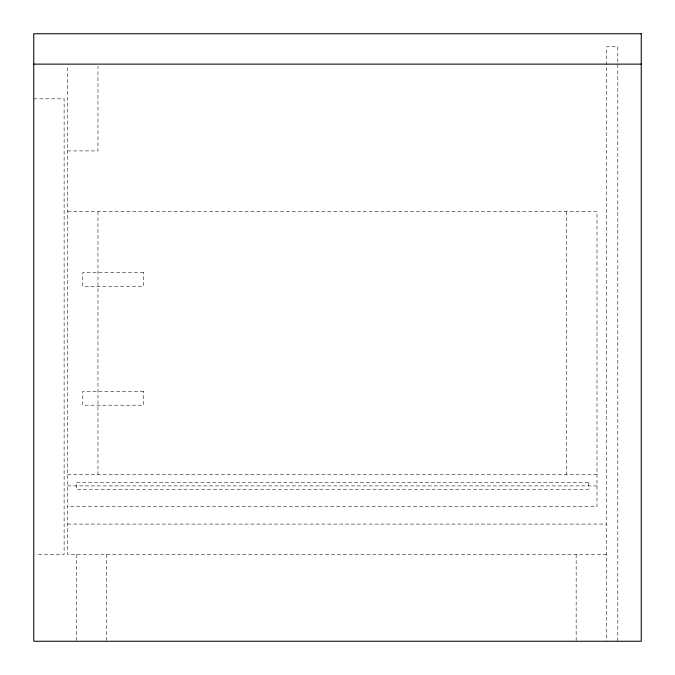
<?xml version="1.0" encoding="UTF-8"?>
<svg xmlns="http://www.w3.org/2000/svg" width="675" height="675" viewBox="0 0 675 675"><rect width="100%" height="100%" fill="white"/><g stroke="black" fill="none" stroke-linecap="round" stroke-linejoin="round"><path stroke-width="0.51" stroke-dasharray="3.38 2.53" d="M33.75 98.837L64.125 98.837L64.125 554.462L35.842 554.462M67.593 150.913L97.968 150.913L97.968 66.218M67.593 211.663L596.987 211.663L596.987 506.731L67.593 506.731M67.593 474.618L596.987 474.618M67.593 485.907L596.987 485.907M67.593 524.087L606.538 524.087M606.538 554.462L67.593 554.462L67.593 66.218M617.819 641.25L617.819 46.769L606.538 46.769L606.538 641.25M576.163 554.462L576.163 641.25M566.612 211.663L566.612 474.618M106.65 554.462L106.65 641.25M97.968 211.663L97.968 474.618M76.275 554.462L76.275 641.25M143.53 272.413L82.78 272.413L82.78 286.293L143.53 286.293L143.53 272.413M143.53 391.306L82.78 391.306L82.78 405.194L143.53 405.194L143.53 391.306M588.313 482.431L76.275 482.431L76.275 489.375L588.313 489.375L588.313 482.431"/><path stroke-width="1.01" d="M33.75 64.125L641.25 64.125M641.25 33.75L33.75 33.75L33.75 641.25L641.25 641.25L641.25 33.75"/></g></svg>
